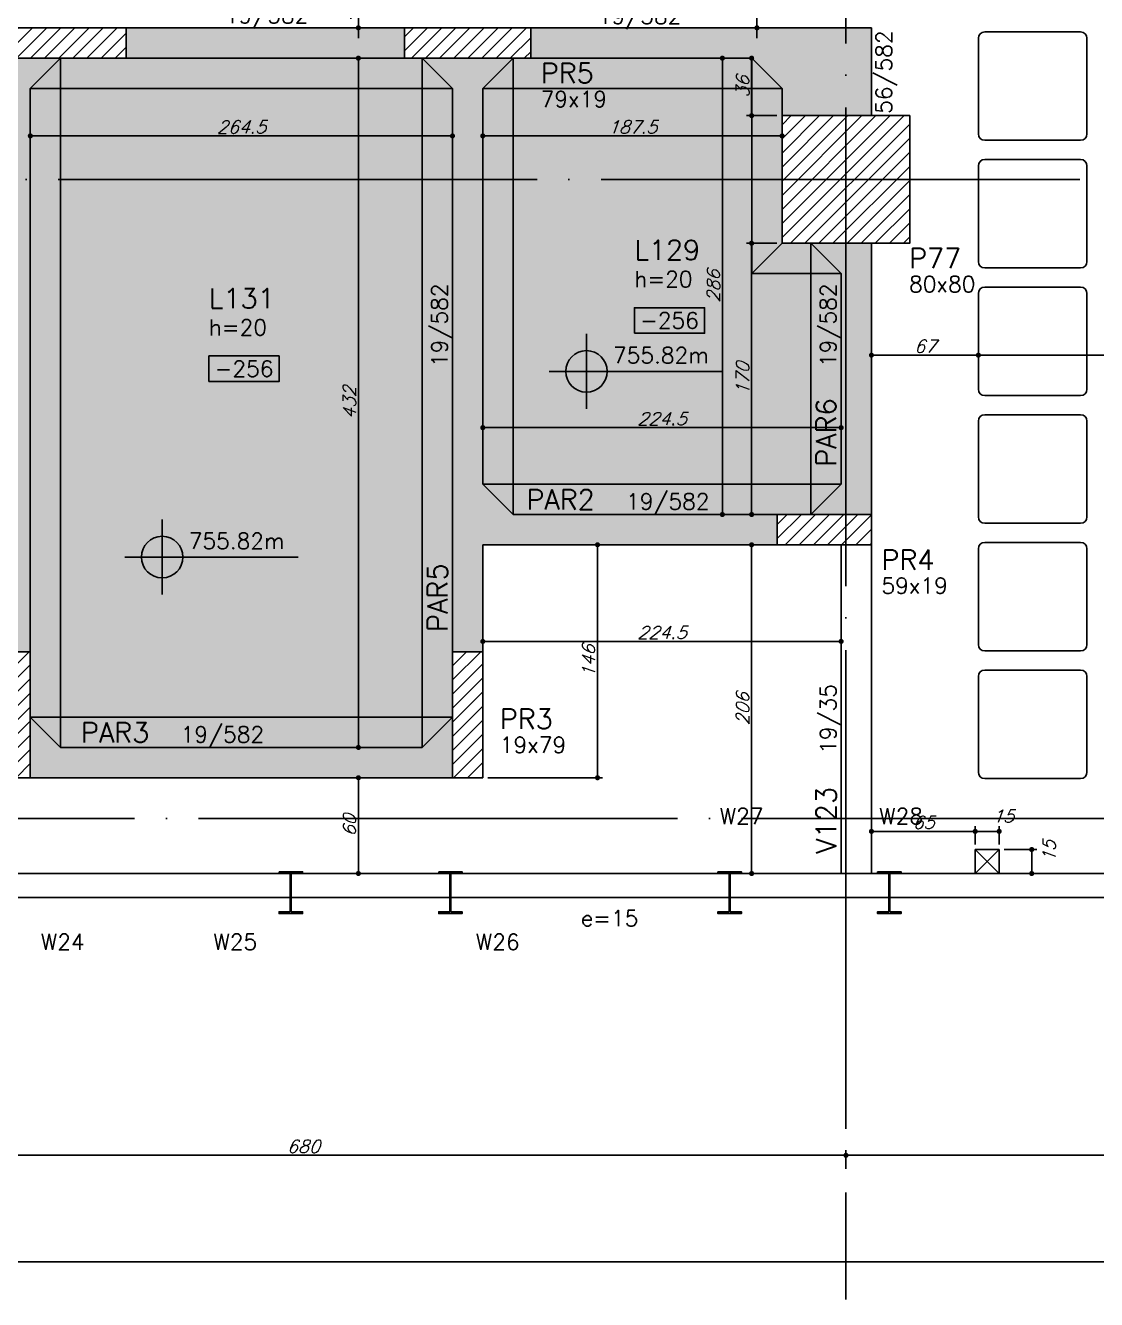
# Model space of a CAD drawing. Extents: x -4172 to 5482, y -2094 to 2406.
# Drawn here: x -3134 to -2463, y -1187 to -388 of the extents above; entities that cross this region are included whole.
import ezdxf
from ezdxf.enums import TextEntityAlignment as Align

# ---------------------------------------------------------------- set-up
doc = ezdxf.new("R2010")
doc.units = 0
doc.header["$LTSCALE"] = 50
doc.header["$MEASUREMENT"] = 0
doc.linetypes.add('EIXO', pattern=[6.8, 6, -0.4, 0, -0.4])
doc.layers.get('0').update_dxf_attribs({"linetype": 'CONTINUOUS'})
doc.layers.get('DEFPOINTS').update_dxf_attribs({"linetype": 'CONTINUOUS'})
for name, color, linetype in [('251', 5, 'CONTINUOUS'), ('F-AUX', 2, 'CONTINUOUS'), ('F-AUX-RED', 1, 'CONTINUOUS'), ('F-COTAS', 106, 'CONTINUOUS'), ('F-COTAS-FUROS', 50, 'CONTINUOUS'), ('F-CUBETA', 1, 'CONTINUOUS'), ('F-EIXO', 12, 'EIXO'), ('F-LAJES-DIM', 2, 'CONTINUOUS'), ('F-LAJES-NOME', 4, 'CONTINUOUS'), ('F-NÍVEL-PLANTA', 2, 'CONTINUOUS'), ('F-PARC-DIM', 2, 'CONTINUOUS'), ('F-PERFIL - W310x52', 4, 'CONTINUOUS'), ('F-PERFIL- W250x38.5', 4, 'CONTINUOUS'), ('F-PILARES-DIM', 172, 'CONTINUOUS'), ('F-PILARES-HACH', 174, 'CONTINUOUS'), ('F-PILARES-NOME', 170, 'CONTINUOUS'), ('F-PILARES-S', 170, 'CONTINUOUS'), ('F-SOLIDO-VIGAS', 252, 'CONTINUOUS'), ('F-TEXTO', 6, 'CONTINUOUS'), ('F-VIGAS', 3, 'CONTINUOUS'), ('F-VIGAS-DIM', 2, 'CONTINUOUS'), ('F-VIGAS-NOME', 4, 'CONTINUOUS'), ('F-VÃO', 1, 'CONTINUOUS')]:
    doc.layers.add(name, color=color, linetype=linetype)
doc.layers.add('F-DESNIVEL-2', color=7, linetype='CONTINUOUS', true_color=0xffd1e8)
doc.styles.add('CP-TEXT-INCL', font='romans.shx', dxfattribs={"oblique": 20})
doc.styles.add('MCP', font='romans.shx')
doc.styles.add('ROMANS', font='romans.shx')
doc.styles.get("Standard").update_dxf_attribs({"font": 'ROMANS.SHX'})
doc.dimstyles.new('CP-COTAS-50', dxfattribs={"dimscale": 0.64, "dimtxt": 12.5, "dimasz": 5, "dimexe": 5, "dimexo": 5, "dimgap": 2.5, "dimtad": 1, "dimdec": 1, "dimdsep": 46, "dimtxsty": 'CP-TEXT-INCL', "dimblk1": 'DOT', "dimblk2": 'DOT', "dimsah": 1, "dimcen": 9, "dimclrd": 256, "dimclre": 256, "dimclrt": 256, "dimadec": 0, "dimazin": 0, "dimtfac": 1, "dimtdec": 1, "dimtmove": 2, "dimatfit": 3, "dimldrblk": 'DOT', "dimfxl": 0, "dimtolj": 1, "dimarcsym": 0})

# ---------------------------------------------------------------- blocks, each defined once
blk = doc.blocks.new('_VAONER063650636500869008690')
at = {"layer": '251', "color": 1}
for p, q in [((30, 34), (-30, 34)), ((-34, 30), (-34, -30)), ((34, -30), (34, 30)), ((-30, -34), (30, -34))]:
    blk.add_line(p, q, dxfattribs=at)
for centre, start, end in [((-30, 30), 90, 180), ((30, 30), 0, 90), ((-30, -30), 180, 270), ((30, -30), 270, 0)]:
    blk.add_arc(centre, 4, start, end, dxfattribs=at)
blk = doc.blocks.new('*U4')
at = {"layer": 'F-EIXO'}
blk.add_line((0, 0), (7197, 0), dxfattribs=at)
at = {"layer": 'F-TEXTO', "style": 'ROMANS'}
blk.add_attdef('EIXO', text='', height=17.5, dxfattribs=at).set_placement((-28.2072, 0), align=Align.MIDDLE_CENTER)
blk = doc.blocks.new('*U5')
at = {"layer": 'F-EIXO'}
blk.add_line((0, 0), (7285, 0), dxfattribs=at)
at = {"layer": 'F-TEXTO', "style": 'ROMANS'}
blk.add_attdef('EIXO', text='', height=17.5, dxfattribs=at).set_placement((-28.2072, 0), align=Align.MIDDLE_CENTER)
blk = doc.blocks.new('*U45')
at = {"layer": 'F-EIXO'}
blk.add_line((0, 0), (0, -3127.88), dxfattribs=at)
at = {"layer": 'F-TEXTO', "style": 'ROMANS'}
blk.add_attdef('EIXO', text='', height=17.5, rotation=360, dxfattribs=at).set_placement((0, 28.21), align=Align.MIDDLE_CENTER)
blk = doc.blocks.new('*U15')
at = {"layer": 'F-LAJES-DIM', "color": 1}
blk.add_lwpolyline([(0, 0), (44, 0), (44, 16), (0, 16)], close=True, dxfattribs=at)
at = {"layer": 'F-LAJES-DIM', "style": 'MCP'}
blk.add_attdef('DIM', text='', height=10, dxfattribs=at).set_placement((22, 8), align=Align.MIDDLE_CENTER)
blk = doc.blocks.new('Nível - Planta')
at = {"layer": 'F-NÍVEL-PLANTA'}
h = blk.add_hatch(color=71, dxfattribs=at)
h.paths.add_polyline_path([(0, 0), (0, 0.26, 0.414214), (-0.26, 0)])
h.paths.add_polyline_path([(0.26, 0), (0, 0), (0, -0.26, 0.414214)])
for p, q in [((0, -0.469), (0, 0.469)), ((-0.469, 0), (1.704, 0))]:
    blk.add_line(p, q, dxfattribs=at)
blk.add_circle((0, 0), 0.26, dxfattribs=at)
at = {"layer": 'F-TEXTO', "color": 3, "style": 'MCP'}
blk.add_attdef('NÍVEL', (0.333, 0.102), '', height=0.2, dxfattribs=at)
blk = doc.blocks.new('A$Cfbc5c840')
at = {"layer": 'F-AUX'}
for p, q in [((-452, -396), (-452, 36)), ((-225.5, 36), (-225.5, -396)), ((-168.5, 36), (-168.5, -250)), ((-19, -99), (-19, 36)), ((-471, 17), (-206.5, 17)), ((0, 17), (-187.5, 17)), ((0, -80), (-19, -99)), ((18, -250), (18, -80)), ((37, -99), (-19, -99)), ((-187.5, -231), (37, -231)), ((-206.5, -377), (-471, -377))]:
    blk.add_line(p, q, dxfattribs=at)
at = {"layer": 'F-VIGAS'}
for p, q in [((0, 17), (-19, 36)), ((0, 0), (0, 17))]:
    blk.add_line(p, q, dxfattribs=at)
blk.add_lwpolyline([(18, -80), (37, -99), (37, -231)], dxfattribs=at)
blk = doc.blocks.new('_DOT')
at = {"color": 0, "linetype": 'ByBlock'}
blk.add_line((-0.5, 0), (-1, 0), dxfattribs=at)
at = {"color": 0, "linetype": 'ByBlock', "const_width": 0.5}
blk.add_lwpolyline([(-0.25, 0, 1), (0.25, 0, 1)], format="xyb", close=True, dxfattribs=at)
blk = doc.blocks.new('*D46')
at = {"layer": 'DEFPOINTS', "color": 0, "linetype": 'Continuous', "transparency": 16777216}
for p in [(-3540, -934.5), (3264.5, -934.5), (3264.5, -1162.87)]:
    blk.add_point(p, dxfattribs=at)
at = {"layer": 'F-COTAS', "linetype": 'Continuous', "lineweight": -2, "transparency": 16777216}
for p, q in [((-3540, -937.7), (-3540, -1166.07)), ((3264.5, -937.7), (3264.5, -1166.07)), ((-3536.8, -1162.87), (3261.3, -1162.87))]:
    blk.add_line(p, q, dxfattribs=at)
at = {"layer": 'F-COTAS', "linetype": 'Continuous', "lineweight": -2, "transparency": 16777216, "xscale": 3.2, "yscale": 3.2, "zscale": 3.2, "rotation": 180}
blk.add_blockref('_DOT', (-3540, -1162.87), dxfattribs=at)
at = {"layer": 'F-COTAS', "linetype": 'Continuous', "lineweight": -2, "transparency": 16777216, "xscale": 3.2, "yscale": 3.2, "zscale": 3.2}
blk.add_blockref('_DOT', (3264.5, -1162.87), dxfattribs=at)
at = {"layer": 'F-COTAS', "linetype": 'Continuous', "transparency": 16777216, "insert": (-137.75, -1157.27), "char_height": 8, "attachment_point": 5, "style": 'CP-TEXT-INCL'}
blk.add_mtext('\\A1;6804.5', dxfattribs=at)
blk = doc.blocks.new('*D66')
at = {"layer": 'DEFPOINTS', "color": 0, "linetype": 'Continuous', "transparency": 16777216}
for p in [(-2620, -1096.15), (-2620, -1107.81), (-1940, -1107.81)]:
    blk.add_point(p, dxfattribs=at)
at = {"layer": 'F-COTAS', "linetype": 'Continuous', "lineweight": -2, "transparency": 16777216}
for p, q in [((-2620, -1104.61), (-2620, -1092.95)), ((-1940, -1104.61), (-1940, -1092.95)), ((-1943.2, -1096.15), (-2616.8, -1096.15))]:
    blk.add_line(p, q, dxfattribs=at)
at = {"layer": 'F-COTAS', "linetype": 'Continuous', "lineweight": -2, "transparency": 16777216, "xscale": 3.2, "yscale": 3.2, "zscale": 3.2, "rotation": 180}
blk.add_blockref('_DOT', (-2620, -1096.15), dxfattribs=at)
at = {"layer": 'F-COTAS', "linetype": 'Continuous', "lineweight": -2, "transparency": 16777216, "xscale": 3.2, "yscale": 3.2, "zscale": 3.2}
blk.add_blockref('_DOT', (-1940, -1096.15), dxfattribs=at)
at = {"layer": 'F-COTAS', "linetype": 'Continuous', "transparency": 16777216, "insert": (-2280, -1090.55), "char_height": 8, "attachment_point": 5, "style": 'CP-TEXT-INCL'}
blk.add_mtext('\\A1;680', dxfattribs=at)
blk = doc.blocks.new('*D67')
at = {"layer": 'DEFPOINTS', "color": 0, "linetype": 'Continuous', "transparency": 16777216}
for p in [(-3300, -1096.15), (-3300, -1107.81), (-2620, -1107.81)]:
    blk.add_point(p, dxfattribs=at)
at = {"layer": 'F-COTAS', "linetype": 'Continuous', "lineweight": -2, "transparency": 16777216}
for p, q in [((-3300, -1104.61), (-3300, -1092.95)), ((-2620, -1104.61), (-2620, -1092.95)), ((-2623.2, -1096.15), (-3296.8, -1096.15))]:
    blk.add_line(p, q, dxfattribs=at)
at = {"layer": 'F-COTAS', "linetype": 'Continuous', "lineweight": -2, "transparency": 16777216, "xscale": 3.2, "yscale": 3.2, "zscale": 3.2, "rotation": 180}
blk.add_blockref('_DOT', (-3300, -1096.15), dxfattribs=at)
at = {"layer": 'F-COTAS', "linetype": 'Continuous', "lineweight": -2, "transparency": 16777216, "xscale": 3.2, "yscale": 3.2, "zscale": 3.2}
blk.add_blockref('_DOT', (-2620, -1096.15), dxfattribs=at)
at = {"layer": 'F-COTAS', "linetype": 'Continuous', "transparency": 16777216, "insert": (-2960, -1090.55), "char_height": 8, "attachment_point": 5, "style": 'CP-TEXT-INCL'}
blk.add_mtext('\\A1;680', dxfattribs=at)
blk = doc.blocks.new('*U124')
at = {"layer": 'F-VÃO'}
for p, q in [((0, 0), (15, 15)), ((0, 15), (15, 0))]:
    blk.add_line(p, q, dxfattribs=at)
at = {"layer": 'F-VÃO', "color": 3}
blk.add_lwpolyline([(0, 0), (15, 0), (15, 15), (0, 15)], close=True, dxfattribs=at)
blk = doc.blocks.new('*D151')
at = {"layer": 'DEFPOINTS', "color": 0, "linetype": 'Continuous', "transparency": 16777216}
for p in [(-2539, -893.12), (-2604, -895.92), (-2539, -904.5)]:
    blk.add_point(p, dxfattribs=at)
at = {"layer": 'F-COTAS-FUROS', "linetype": 'Continuous', "lineweight": -2, "transparency": 16777216}
for p, q in [((-2604, -892.72), (-2604, -889.92)), ((-2600.8, -893.12), (-2542.2, -893.12)), ((-2539, -901.3), (-2539, -889.92))]:
    blk.add_line(p, q, dxfattribs=at)
at = {"layer": 'F-COTAS-FUROS', "linetype": 'Continuous', "lineweight": -2, "transparency": 16777216, "xscale": 3.2, "yscale": 3.2, "zscale": 3.2, "rotation": 180}
blk.add_blockref('_DOT', (-2604, -893.12), dxfattribs=at)
at = {"layer": 'F-COTAS-FUROS', "linetype": 'Continuous', "lineweight": -2, "transparency": 16777216, "xscale": 3.2, "yscale": 3.2, "zscale": 3.2}
blk.add_blockref('_DOT', (-2539, -893.12), dxfattribs=at)
at = {"layer": 'F-COTAS-FUROS', "linetype": 'Continuous', "transparency": 16777216, "insert": (-2571.5, -887.52), "char_height": 8, "attachment_point": 5, "style": 'CP-TEXT-INCL'}
blk.add_mtext('\\A1;65', dxfattribs=at)
blk = doc.blocks.new('*D152')
at = {"layer": 'DEFPOINTS', "color": 0, "linetype": 'Continuous', "transparency": 16777216}
for p in [(-2524, -904.5), (-2523.8, -919.5), (-2503.61, -919.5)]:
    blk.add_point(p, dxfattribs=at)
at = {"layer": 'F-COTAS-FUROS', "linetype": 'Continuous', "lineweight": -2, "transparency": 16777216}
for p, q in [((-2520.8, -904.5), (-2500.41, -904.5)), ((-2503.61, -907.7), (-2503.61, -916.3)), ((-2520.6, -919.5), (-2500.41, -919.5))]:
    blk.add_line(p, q, dxfattribs=at)
at = {"layer": 'F-COTAS-FUROS', "linetype": 'Continuous', "lineweight": -2, "transparency": 16777216, "xscale": 3.2, "yscale": 3.2, "zscale": 3.2}
for p, rotation in [((-2503.61, -904.5), 90), ((-2503.61, -919.5), 270)]:
    blk.add_blockref('_DOT', p, dxfattribs=dict(at, rotation=rotation))
at = {"layer": 'F-COTAS-FUROS', "linetype": 'Continuous', "transparency": 16777216, "insert": (-2492.72, -905.61), "char_height": 8, "attachment_point": 5, "rotation": 90, "style": 'CP-TEXT-INCL'}
blk.add_mtext('\\A1;15', dxfattribs=at)
blk = doc.blocks.new('*D153')
at = {"layer": 'DEFPOINTS', "color": 0, "linetype": 'Continuous', "transparency": 16777216}
for p in [(-2524, -893.12), (-2539, -904.5), (-2524, -904.5)]:
    blk.add_point(p, dxfattribs=at)
at = {"layer": 'F-COTAS-FUROS', "linetype": 'Continuous', "lineweight": -2, "transparency": 16777216}
for p, q in [((-2539, -901.3), (-2539, -889.92)), ((-2535.8, -893.12), (-2527.2, -893.12)), ((-2524, -901.3), (-2524, -889.92))]:
    blk.add_line(p, q, dxfattribs=at)
at = {"layer": 'F-COTAS-FUROS', "linetype": 'Continuous', "lineweight": -2, "transparency": 16777216, "xscale": 3.2, "yscale": 3.2, "zscale": 3.2, "rotation": 180}
blk.add_blockref('_DOT', (-2539, -893.12), dxfattribs=at)
at = {"layer": 'F-COTAS-FUROS', "linetype": 'Continuous', "lineweight": -2, "transparency": 16777216, "xscale": 3.2, "yscale": 3.2, "zscale": 3.2}
blk.add_blockref('_DOT', (-2524, -893.12), dxfattribs=at)
at = {"layer": 'F-COTAS-FUROS', "linetype": 'Continuous', "transparency": 16777216, "insert": (-2521.58, -883.52), "char_height": 8, "attachment_point": 5, "style": 'CP-TEXT-INCL'}
blk.add_mtext('\\A1;15', dxfattribs=at)
blk = doc.blocks.new('*D375')
at = {"layer": 'DEFPOINTS', "color": 0, "linetype": 'Continuous', "transparency": 16777216}
for p in [(-2925.45, -859.5), (-2921.41, -859.5), (-2921.41, -919.5)]:
    blk.add_point(p, dxfattribs=at)
at = {"layer": 'F-COTAS', "linetype": 'Continuous', "lineweight": -2, "transparency": 16777216}
for p, q in [((-2924.61, -859.5), (-2928.65, -859.5)), ((-2925.45, -916.3), (-2925.45, -862.7)), ((-2924.61, -919.5), (-2928.65, -919.5))]:
    blk.add_line(p, q, dxfattribs=at)
at = {"layer": 'F-COTAS', "linetype": 'Continuous', "lineweight": -2, "transparency": 16777216, "xscale": 3.2, "yscale": 3.2, "zscale": 3.2}
for p, rotation in [((-2925.45, -859.5), 90), ((-2925.45, -919.5), 270)]:
    blk.add_blockref('_DOT', p, dxfattribs=dict(at, rotation=rotation))
at = {"layer": 'F-COTAS', "linetype": 'Continuous', "transparency": 16777216, "insert": (-2931.05, -889.5), "char_height": 8, "attachment_point": 5, "rotation": 90, "style": 'CP-TEXT-INCL'}
blk.add_mtext('\\A1;60', dxfattribs=at)
blk = doc.blocks.new('*D376')
at = {"layer": 'DEFPOINTS', "color": 0, "linetype": 'Continuous', "transparency": 16777216}
for p in [(-2925.45, -408.5), (-2922, -408.5), (-2911.15, -840.5)]:
    blk.add_point(p, dxfattribs=at)
at = {"layer": 'F-COTAS', "linetype": 'Continuous', "lineweight": -2, "transparency": 16777216}
for p, q in [((-2925.2, -408.5), (-2928.65, -408.5)), ((-2925.45, -837.3), (-2925.45, -411.7)), ((-2914.35, -840.5), (-2928.65, -840.5))]:
    blk.add_line(p, q, dxfattribs=at)
at = {"layer": 'F-COTAS', "linetype": 'Continuous', "lineweight": -2, "transparency": 16777216, "xscale": 3.2, "yscale": 3.2, "zscale": 3.2}
for p, rotation in [((-2925.45, -408.5), 90), ((-2925.45, -840.5), 270)]:
    blk.add_blockref('_DOT', p, dxfattribs=dict(at, rotation=rotation))
at = {"layer": 'F-COTAS', "linetype": 'Continuous', "transparency": 16777216, "insert": (-2931.05, -624.5), "char_height": 8, "attachment_point": 5, "rotation": 90, "style": 'CP-TEXT-INCL'}
blk.add_mtext('\\A1;432', dxfattribs=at)
blk = doc.blocks.new('*D377')
at = {"layer": 'DEFPOINTS', "color": 0, "linetype": 'Continuous', "transparency": 16777216}
for p in [(-2925.45, -380), (-2914.47, -380), (-2914.47, -389.5)]:
    blk.add_point(p, dxfattribs=at)
at = {"layer": 'F-COTAS', "linetype": 'Continuous', "lineweight": -2, "transparency": 16777216}
for p, q in [((-2925.45, -376.8), (-2925.45, -373.6)), ((-2917.67, -380), (-2928.65, -380)), ((-2925.45, -389.5), (-2925.45, -380)), ((-2917.67, -389.5), (-2928.65, -389.5)), ((-2925.45, -392.7), (-2925.45, -395.9))]:
    blk.add_line(p, q, dxfattribs=at)
at = {"layer": 'F-COTAS', "linetype": 'Continuous', "lineweight": -2, "transparency": 16777216, "xscale": 3.2, "yscale": 3.2, "zscale": 3.2}
for p, rotation in [((-2925.45, -380), 270), ((-2925.45, -389.5), 90)]:
    blk.add_blockref('_DOT', p, dxfattribs=dict(at, rotation=rotation))
at = {"layer": 'F-COTAS', "linetype": 'Continuous', "transparency": 16777216, "insert": (-2933.51, -376.87), "char_height": 8, "attachment_point": 5, "rotation": 90, "style": 'CP-TEXT-INCL'}
blk.add_mtext('\\A1;9.5', dxfattribs=at)
blk = doc.blocks.new('*D382')
at = {"layer": 'DEFPOINTS', "color": 0, "linetype": 'Continuous', "transparency": 16777216}
for p in [(-3131, -457.22), (-2866.5, -457.22), (-2866.5, -457.22)]:
    blk.add_point(p, dxfattribs=at)
at = {"layer": 'F-COTAS', "linetype": 'Continuous', "lineweight": -2, "transparency": 16777216}
blk.add_line((-3127.8, -457.22), (-2869.7, -457.22), dxfattribs=at)
at = {"layer": 'F-COTAS', "linetype": 'Continuous', "lineweight": -2, "transparency": 16777216, "xscale": 3.2, "yscale": 3.2, "zscale": 3.2, "rotation": 180}
blk.add_blockref('_DOT', (-3131, -457.22), dxfattribs=at)
at = {"layer": 'F-COTAS', "linetype": 'Continuous', "lineweight": -2, "transparency": 16777216, "xscale": 3.2, "yscale": 3.2, "zscale": 3.2}
blk.add_blockref('_DOT', (-2866.5, -457.22), dxfattribs=at)
at = {"layer": 'F-COTAS', "linetype": 'Continuous', "transparency": 16777216, "insert": (-2998.75, -451.62), "char_height": 8, "attachment_point": 5, "style": 'CP-TEXT-INCL'}
blk.add_mtext('\\A1;264.5', dxfattribs=at)
blk = doc.blocks.new('*D383')
at = {"layer": 'DEFPOINTS', "color": 0, "linetype": 'Continuous', "transparency": 16777216}
for p in [(-2847.5, -457.22), (-2660, -457.22), (-2660, -457.22)]:
    blk.add_point(p, dxfattribs=at)
at = {"layer": 'F-COTAS', "linetype": 'Continuous', "lineweight": -2, "transparency": 16777216}
blk.add_line((-2844.3, -457.22), (-2663.2, -457.22), dxfattribs=at)
at = {"layer": 'F-COTAS', "linetype": 'Continuous', "lineweight": -2, "transparency": 16777216, "xscale": 3.2, "yscale": 3.2, "zscale": 3.2, "rotation": 180}
blk.add_blockref('_DOT', (-2847.5, -457.22), dxfattribs=at)
at = {"layer": 'F-COTAS', "linetype": 'Continuous', "lineweight": -2, "transparency": 16777216, "xscale": 3.2, "yscale": 3.2, "zscale": 3.2}
blk.add_blockref('_DOT', (-2660, -457.22), dxfattribs=at)
at = {"layer": 'F-COTAS', "linetype": 'Continuous', "transparency": 16777216, "insert": (-2753.75, -451.62), "char_height": 8, "attachment_point": 5, "style": 'CP-TEXT-INCL'}
blk.add_mtext('\\A1;187.5', dxfattribs=at)
blk = doc.blocks.new('*D384')
at = {"layer": 'DEFPOINTS', "color": 0, "linetype": 'Continuous', "transparency": 16777216}
for p in [(-2679.08, -713.5), (-2669.87, -713.5), (-2669.87, -919.5)]:
    blk.add_point(p, dxfattribs=at)
at = {"layer": 'F-COTAS', "linetype": 'Continuous', "lineweight": -2, "transparency": 16777216}
for p, q in [((-2673.07, -713.5), (-2682.28, -713.5)), ((-2679.08, -916.3), (-2679.08, -716.7)), ((-2673.07, -919.5), (-2682.28, -919.5))]:
    blk.add_line(p, q, dxfattribs=at)
at = {"layer": 'F-COTAS', "linetype": 'Continuous', "lineweight": -2, "transparency": 16777216, "xscale": 3.2, "yscale": 3.2, "zscale": 3.2}
for p, rotation in [((-2679.08, -713.5), 90), ((-2679.08, -919.5), 270)]:
    blk.add_blockref('_DOT', p, dxfattribs=dict(at, rotation=rotation))
at = {"layer": 'F-COTAS', "linetype": 'Continuous', "transparency": 16777216, "insert": (-2684.68, -816.5), "char_height": 8, "attachment_point": 5, "rotation": 90, "style": 'CP-TEXT-INCL'}
blk.add_mtext('\\A1;206', dxfattribs=at)
blk = doc.blocks.new('*D385')
at = {"layer": 'DEFPOINTS', "color": 0, "linetype": 'Continuous', "transparency": 16777216}
for p in [(-2679.08, -524.5), (-2660, -524.5), (-2673.28, -694.5)]:
    blk.add_point(p, dxfattribs=at)
at = {"layer": 'F-COTAS', "linetype": 'Continuous', "lineweight": -2, "transparency": 16777216}
for p, q in [((-2663.2, -524.5), (-2682.28, -524.5)), ((-2679.08, -691.3), (-2679.08, -527.7)), ((-2676.48, -694.5), (-2682.28, -694.5))]:
    blk.add_line(p, q, dxfattribs=at)
at = {"layer": 'F-COTAS', "linetype": 'Continuous', "lineweight": -2, "transparency": 16777216, "xscale": 3.2, "yscale": 3.2, "zscale": 3.2}
for p, rotation in [((-2679.08, -524.5), 90), ((-2679.08, -694.5), 270)]:
    blk.add_blockref('_DOT', p, dxfattribs=dict(at, rotation=rotation))
at = {"layer": 'F-COTAS', "linetype": 'Continuous', "transparency": 16777216, "insert": (-2684.68, -609.5), "char_height": 8, "attachment_point": 5, "rotation": 90, "style": 'CP-TEXT-INCL'}
blk.add_mtext('\\A1;170', dxfattribs=at)
blk = doc.blocks.new('*D386')
at = {"layer": 'DEFPOINTS', "color": 0, "linetype": 'Continuous', "transparency": 16777216}
for p in [(-2679.08, -408.5), (-2679, -408.5), (-2660, -444.5)]:
    blk.add_point(p, dxfattribs=at)
at = {"layer": 'F-COTAS', "linetype": 'Continuous', "lineweight": -2, "transparency": 16777216}
for p, q in [((-2682.2, -408.5), (-2682.28, -408.5)), ((-2679.08, -441.3), (-2679.08, -411.7)), ((-2663.2, -444.5), (-2682.28, -444.5))]:
    blk.add_line(p, q, dxfattribs=at)
at = {"layer": 'F-COTAS', "linetype": 'Continuous', "lineweight": -2, "transparency": 16777216, "xscale": 3.2, "yscale": 3.2, "zscale": 3.2}
for p, rotation in [((-2679.08, -408.5), 90), ((-2679.08, -444.5), 270)]:
    blk.add_blockref('_DOT', p, dxfattribs=dict(at, rotation=rotation))
at = {"layer": 'F-COTAS', "linetype": 'Continuous', "transparency": 16777216, "insert": (-2684.68, -426.5), "char_height": 8, "attachment_point": 5, "rotation": 90, "style": 'CP-TEXT-INCL'}
blk.add_mtext('\\A1;36', dxfattribs=at)
blk = doc.blocks.new('*D387')
at = {"layer": 'DEFPOINTS', "color": 0, "linetype": 'Continuous', "transparency": 16777216}
for p in [(-2847.5, -639.67), (-2623, -639.67), (-2623, -640.08)]:
    blk.add_point(p, dxfattribs=at)
at = {"layer": 'F-COTAS', "linetype": 'Continuous', "lineweight": -2, "transparency": 16777216}
for p, q in [((-2847.5, -642.87), (-2847.5, -643.28)), ((-2844.3, -640.08), (-2626.2, -640.08)), ((-2623, -642.87), (-2623, -643.28))]:
    blk.add_line(p, q, dxfattribs=at)
at = {"layer": 'F-COTAS', "linetype": 'Continuous', "lineweight": -2, "transparency": 16777216, "xscale": 3.2, "yscale": 3.2, "zscale": 3.2, "rotation": 180}
blk.add_blockref('_DOT', (-2847.5, -640.08), dxfattribs=at)
at = {"layer": 'F-COTAS', "linetype": 'Continuous', "lineweight": -2, "transparency": 16777216, "xscale": 3.2, "yscale": 3.2, "zscale": 3.2}
blk.add_blockref('_DOT', (-2623, -640.08), dxfattribs=at)
at = {"layer": 'F-COTAS', "linetype": 'Continuous', "transparency": 16777216, "insert": (-2735.25, -634.48), "char_height": 8, "attachment_point": 5, "style": 'CP-TEXT-INCL'}
blk.add_mtext('\\A1;224.5', dxfattribs=at)
blk = doc.blocks.new('*D388')
at = {"layer": 'DEFPOINTS', "color": 0, "linetype": 'Continuous', "transparency": 16777216}
for p in [(-2537, -594.65), (-2604, -607.93), (-2537, -607.93)]:
    blk.add_point(p, dxfattribs=at)
at = {"layer": 'F-COTAS', "linetype": 'Continuous', "lineweight": -2, "transparency": 16777216}
for p, q in [((-2604, -604.73), (-2604, -591.45)), ((-2600.8, -594.65), (-2540.2, -594.65)), ((-2537, -604.73), (-2537, -591.45))]:
    blk.add_line(p, q, dxfattribs=at)
at = {"layer": 'F-COTAS', "linetype": 'Continuous', "lineweight": -2, "transparency": 16777216, "xscale": 3.2, "yscale": 3.2, "zscale": 3.2, "rotation": 180}
blk.add_blockref('_DOT', (-2604, -594.65), dxfattribs=at)
at = {"layer": 'F-COTAS', "linetype": 'Continuous', "lineweight": -2, "transparency": 16777216, "xscale": 3.2, "yscale": 3.2, "zscale": 3.2}
blk.add_blockref('_DOT', (-2537, -594.65), dxfattribs=at)
at = {"layer": 'F-COTAS', "linetype": 'Continuous', "transparency": 16777216, "insert": (-2570.5, -589.05), "char_height": 8, "attachment_point": 5, "style": 'CP-TEXT-INCL'}
blk.add_mtext('\\A1;67', dxfattribs=at)
blk = doc.blocks.new('*D394')
at = {"layer": 'DEFPOINTS', "color": 0, "linetype": 'Continuous', "transparency": 16777216}
for p in [(-2847.5, -763.9), (-2623, -763.9), (-2623, -774.08)]:
    blk.add_point(p, dxfattribs=at)
at = {"layer": 'F-COTAS', "linetype": 'Continuous', "lineweight": -2, "transparency": 16777216}
for p, q in [((-2847.5, -767.1), (-2847.5, -777.28)), ((-2844.3, -774.08), (-2626.2, -774.08)), ((-2623, -767.1), (-2623, -777.28))]:
    blk.add_line(p, q, dxfattribs=at)
at = {"layer": 'F-COTAS', "linetype": 'Continuous', "lineweight": -2, "transparency": 16777216, "xscale": 3.2, "yscale": 3.2, "zscale": 3.2, "rotation": 180}
blk.add_blockref('_DOT', (-2847.5, -774.08), dxfattribs=at)
at = {"layer": 'F-COTAS', "linetype": 'Continuous', "lineweight": -2, "transparency": 16777216, "xscale": 3.2, "yscale": 3.2, "zscale": 3.2}
blk.add_blockref('_DOT', (-2623, -774.08), dxfattribs=at)
at = {"layer": 'F-COTAS', "linetype": 'Continuous', "transparency": 16777216, "insert": (-2735.25, -768.48), "char_height": 8, "attachment_point": 5, "style": 'CP-TEXT-INCL'}
blk.add_mtext('\\A1;224.5', dxfattribs=at)
blk = doc.blocks.new('*D407')
at = {"layer": 'DEFPOINTS', "color": 0, "linetype": 'Continuous', "transparency": 16777216}
for p in [(-2675.72, -380), (-2653.38, -380), (-2653.38, -389.5)]:
    blk.add_point(p, dxfattribs=at)
at = {"layer": 'F-COTAS', "linetype": 'Continuous', "lineweight": -2, "transparency": 16777216}
for p, q in [((-2675.72, -376.8), (-2675.72, -373.6)), ((-2656.58, -380), (-2678.92, -380)), ((-2675.72, -389.5), (-2675.72, -380)), ((-2656.58, -389.5), (-2678.92, -389.5)), ((-2675.72, -392.7), (-2675.72, -395.9))]:
    blk.add_line(p, q, dxfattribs=at)
at = {"layer": 'F-COTAS', "linetype": 'Continuous', "lineweight": -2, "transparency": 16777216, "xscale": 3.2, "yscale": 3.2, "zscale": 3.2}
for p, rotation in [((-2675.72, -380), 270), ((-2675.72, -389.5), 90)]:
    blk.add_blockref('_DOT', p, dxfattribs=dict(at, rotation=rotation))
at = {"layer": 'F-COTAS', "linetype": 'Continuous', "transparency": 16777216, "insert": (-2683.66, -369.71), "char_height": 8, "attachment_point": 5, "rotation": 90, "style": 'CP-TEXT-INCL'}
blk.add_mtext('\\A1;9.5', dxfattribs=at)
blk = doc.blocks.new('*D411')
at = {"layer": 'DEFPOINTS', "color": 0, "linetype": 'Continuous', "transparency": 16777216}
for p in [(-2537, -575.4), (-2069, -575.4), (-2537, -594.65)]:
    blk.add_point(p, dxfattribs=at)
at = {"layer": 'F-COTAS', "linetype": 'Continuous', "lineweight": -2, "transparency": 16777216}
for p, q in [((-2537, -578.6), (-2537, -597.85)), ((-2069, -578.6), (-2069, -597.85)), ((-2072.2, -594.65), (-2533.8, -594.65))]:
    blk.add_line(p, q, dxfattribs=at)
at = {"layer": 'F-COTAS', "linetype": 'Continuous', "lineweight": -2, "transparency": 16777216, "xscale": 3.2, "yscale": 3.2, "zscale": 3.2, "rotation": 180}
blk.add_blockref('_DOT', (-2537, -594.65), dxfattribs=at)
at = {"layer": 'F-COTAS', "linetype": 'Continuous', "lineweight": -2, "transparency": 16777216, "xscale": 3.2, "yscale": 3.2, "zscale": 3.2}
blk.add_blockref('_DOT', (-2069, -594.65), dxfattribs=at)
at = {"layer": 'F-COTAS', "linetype": 'Continuous', "transparency": 16777216, "insert": (-2303, -589.05), "char_height": 8, "attachment_point": 5, "style": 'CP-TEXT-INCL'}
blk.add_mtext('\\A1;468', dxfattribs=at)
blk = doc.blocks.new('*D475')
at = {"layer": 'DEFPOINTS', "color": 0, "linetype": 'Continuous', "transparency": 16777216}
for p in [(-2847.5, -713.5), (-2775.64, -713.5), (-2847.5, -859.5)]:
    blk.add_point(p, dxfattribs=at)
at = {"layer": 'F-COTAS', "linetype": 'Continuous', "lineweight": -2, "transparency": 16777216}
for p, q in [((-2844.3, -713.5), (-2772.44, -713.5)), ((-2775.64, -856.3), (-2775.64, -716.7)), ((-2844.3, -859.5), (-2772.44, -859.5))]:
    blk.add_line(p, q, dxfattribs=at)
at = {"layer": 'F-COTAS', "linetype": 'Continuous', "lineweight": -2, "transparency": 16777216, "xscale": 3.2, "yscale": 3.2, "zscale": 3.2}
for p, rotation in [((-2775.64, -713.5), 90), ((-2775.64, -859.5), 270)]:
    blk.add_blockref('_DOT', p, dxfattribs=dict(at, rotation=rotation))
at = {"layer": 'F-COTAS', "linetype": 'Continuous', "transparency": 16777216, "insert": (-2781.24, -786.5), "char_height": 8, "attachment_point": 5, "rotation": 90, "style": 'CP-TEXT-INCL'}
blk.add_mtext('\\A1;146', dxfattribs=at)
blk = doc.blocks.new('*D476')
at = {"layer": 'DEFPOINTS', "color": 0, "linetype": 'Continuous', "transparency": 16777216}
for p in [(-2745.75, -408.5), (-2697.42, -408.5), (-2745.75, -694.5)]:
    blk.add_point(p, dxfattribs=at)
at = {"layer": 'F-COTAS', "linetype": 'Continuous', "lineweight": -2, "transparency": 16777216}
for p, q in [((-2742.55, -408.5), (-2694.22, -408.5)), ((-2697.42, -691.3), (-2697.42, -411.7)), ((-2742.55, -694.5), (-2694.22, -694.5))]:
    blk.add_line(p, q, dxfattribs=at)
at = {"layer": 'F-COTAS', "linetype": 'Continuous', "lineweight": -2, "transparency": 16777216, "xscale": 3.2, "yscale": 3.2, "zscale": 3.2}
for p, rotation in [((-2697.42, -408.5), 90), ((-2697.42, -694.5), 270)]:
    blk.add_blockref('_DOT', p, dxfattribs=dict(at, rotation=rotation))
at = {"layer": 'F-COTAS', "linetype": 'Continuous', "transparency": 16777216, "insert": (-2703.02, -551.5), "char_height": 8, "attachment_point": 5, "rotation": 90, "style": 'CP-TEXT-INCL'}
blk.add_mtext('\\A1;286', dxfattribs=at)
blk = doc.blocks.new('A$C44D756D9')
at = {"layer": 'F-PERFIL- W250x38.5', "linetype": 'Continuous'}
for p, q in [((349.85, -2407.95), (364.55, -2407.95)), ((349.85, -2409.07), (349.85, -2407.95)), ((356.87, -2409.07), (349.85, -2409.07)), ((356.87, -2433.03), (356.87, -2409.07)), ((364.55, -2409.07), (357.53, -2409.07)), ((357.53, -2409.07), (357.53, -2433.03)), ((364.55, -2407.95), (364.55, -2409.07)), ((449.85, -2407.95), (464.55, -2407.95)), ((449.85, -2409.07), (449.85, -2407.95)), ((456.87, -2409.07), (449.85, -2409.07)), ((456.87, -2433.03), (456.87, -2409.07)), ((464.55, -2409.07), (457.53, -2409.07)), ((457.53, -2409.07), (457.53, -2433.03)), ((464.55, -2407.95), (464.55, -2409.07)), ((624.85, -2407.95), (639.55, -2407.95)), ((624.85, -2409.07), (624.85, -2407.95)), ((631.87, -2409.07), (624.85, -2409.07)), ((631.87, -2433.03), (631.87, -2409.07)), ((639.55, -2409.07), (632.53, -2409.07)), ((632.53, -2409.07), (632.53, -2433.03)), ((639.55, -2407.95), (639.55, -2409.07)), ((724.85, -2407.95), (739.55, -2407.95)), ((724.85, -2409.07), (724.85, -2407.95)), ((731.87, -2409.07), (724.85, -2409.07)), ((731.87, -2433.03), (731.87, -2409.07)), ((739.55, -2409.07), (732.53, -2409.07)), ((732.53, -2409.07), (732.53, -2433.03)), ((739.55, -2407.95), (739.55, -2409.07)), ((349.85, -2434.15), (349.85, -2433.03)), ((349.85, -2433.03), (356.87, -2433.03)), ((364.55, -2434.15), (349.85, -2434.15)), ((357.53, -2433.03), (364.55, -2433.03)), ((364.55, -2433.03), (364.55, -2434.15)), ((449.85, -2434.15), (449.85, -2433.03)), ((449.85, -2433.03), (456.87, -2433.03)), ((464.55, -2434.15), (449.85, -2434.15)), ((457.53, -2433.03), (464.55, -2433.03)), ((464.55, -2433.03), (464.55, -2434.15)), ((624.85, -2434.15), (624.85, -2433.03)), ((624.85, -2433.03), (631.87, -2433.03)), ((639.55, -2434.15), (624.85, -2434.15)), ((632.53, -2433.03), (639.55, -2433.03)), ((639.55, -2433.03), (639.55, -2434.15)), ((724.85, -2434.15), (724.85, -2433.03)), ((724.85, -2433.03), (731.87, -2433.03)), ((739.55, -2434.15), (724.85, -2434.15)), ((732.53, -2433.03), (739.55, -2433.03)), ((739.55, -2433.03), (739.55, -2434.15))]:
    blk.add_line(p, q, dxfattribs=at)
for points in [[(349.85, -2407.95), (364.55, -2407.95), (364.55, -2409.07), (357.53, -2409.07), (357.53, -2433.03), (364.55, -2433.03), (364.55, -2434.15), (349.85, -2434.15), (349.85, -2433.03), (356.87, -2433.03), (356.87, -2409.07), (349.85, -2409.07)], [(449.85, -2407.95), (464.55, -2407.95), (464.55, -2409.07), (457.53, -2409.07), (457.53, -2433.03), (464.55, -2433.03), (464.55, -2434.15), (449.85, -2434.15), (449.85, -2433.03), (456.87, -2433.03), (456.87, -2409.07), (449.85, -2409.07)], [(624.85, -2407.95), (639.55, -2407.95), (639.55, -2409.07), (632.53, -2409.07), (632.53, -2433.03), (639.55, -2433.03), (639.55, -2434.15), (624.85, -2434.15), (624.85, -2433.03), (631.87, -2433.03), (631.87, -2409.07), (624.85, -2409.07)], [(724.85, -2407.95), (739.55, -2407.95), (739.55, -2409.07), (732.53, -2409.07), (732.53, -2433.03), (739.55, -2433.03), (739.55, -2434.15), (724.85, -2434.15), (724.85, -2433.03), (731.87, -2433.03), (731.87, -2409.07), (724.85, -2409.07)]]:
    blk.add_lwpolyline(points, close=True, dxfattribs=at)
at = {"layer": 'F-PILARES-NOME'}
for s, p in [('W27', (625.9, -2378.01)), ('W28', (725.9, -2378.01)), ('W24', (200.62, -2456.91)), ('W25', (308.72, -2456.91)), ('W26', (473.17, -2456.91))]:
    blk.add_text(s, height=10, dxfattribs=at).set_placement(p)

msp = doc.modelspace()

# ---------------------------------------------------------------- hatches: boundary and pattern name
at = {"layer": 'F-DESNIVEL-2', "linetype": 'Continuous'}
h = msp.add_hatch(color=256, dxfattribs=at)
h.dxf.hatch_style = 1
h.paths.add_polyline_path([(-2866.5, -427.5), (-2885.5, -408.5), (-2896.5, -408.5), (-3071, -408.5), (-3112, -408.5), (-3131, -427.5), (-3131, -698), (-3131, -780.5), (-3131, -821.5), (-3112, -840.5), (-2885.5, -840.5), (-2866.5, -821.5), (-2866.5, -780.5), (-2866.5, -704)])
h = msp.add_hatch(color=256, dxfattribs=at)
h.dxf.hatch_style = 1
h.paths.add_polyline_path([(-2623, -543.5), (-2642, -524.5), (-2660, -524.5), (-2660, -444.5), (-2660, -427.5), (-2679, -408.5), (-2828.5, -408.5), (-2847.5, -427.5), (-2847.5, -675.5), (-2828.5, -694.5), (-2663, -694.5), (-2642, -694.5), (-2623, -675.5)])
at = {"layer": 'F-PILARES-HACH', "linetype": 'Continuous'}
h = msp.add_hatch(dxfattribs=at)
h.set_pattern_fill('ANSI31', color=256, scale=50, style=0)
h.paths.add_polyline_path([(-3150, -408.5), (-3071, -408.5), (-3071, -389.5), (-3150, -389.5)], flags=16)
h = msp.add_hatch(dxfattribs=at)
h.set_pattern_fill('ANSI31', color=256, scale=50, style=0)
h.paths.add_polyline_path([(-2896.5, -408.5), (-2817.5, -408.5), (-2817.5, -389.5), (-2896.5, -389.5)], flags=16)
h = msp.add_hatch(dxfattribs=at)
h.set_pattern_fill('ANSI31', color=256, scale=50, style=0)
h.paths.add_polyline_path([(-2660, -524.5), (-2580, -524.5), (-2580, -444.5), (-2660, -444.5)], flags=16)
h = msp.add_hatch(dxfattribs=at)
h.set_pattern_fill('ANSI31', color=256, scale=50, style=0)
h.paths.add_polyline_path([(-2663, -713.5), (-2604, -713.5), (-2604, -694.5), (-2663, -694.5)], flags=16)
h = msp.add_hatch(dxfattribs=at)
h.set_pattern_fill('ANSI31', color=256, scale=50, style=0)
h.paths.add_polyline_path([(-3150, -859.5), (-3131, -859.5), (-3131, -780.5), (-3150, -780.5)], flags=16)
h = msp.add_hatch(dxfattribs=at)
h.set_pattern_fill('ANSI31', color=256, scale=50, style=0)
h.paths.add_polyline_path([(-2866.5, -859.5), (-2847.5, -859.5), (-2847.5, -780.5), (-2866.5, -780.5)], flags=16)
at = {"layer": 'F-SOLIDO-VIGAS', "linetype": 'Continuous'}
h = msp.add_hatch(color=256, dxfattribs=at)
h.dxf.hatch_style = 1
h.paths.add_polyline_path([(-3131, -427.5), (-3112, -408.5), (-3150, -408.5), (-3150, -780.5), (-3131, -780.5)])
h.paths.add_polyline_path([(-2896.5, -389.5), (-3071, -389.5), (-3071, -408.5), (-2896.5, -408.5)])
h.paths.add_polyline_path([(-2604, -389.5), (-2817.5, -389.5), (-2817.5, -408.5), (-2623, -408.5), (-2623, -444.5), (-2620, -444.5), (-2604, -444.5)])
h.paths.add_polyline_path([(-2847.5, -427.5), (-2828.5, -408.5), (-2885.5, -408.5), (-2866.5, -427.5), (-2866.5, -704), (-2866.5, -780.5), (-2847.5, -780.5), (-2847.5, -713.5), (-2663, -713.5), (-2663, -694.5), (-2828.5, -694.5), (-2847.5, -675.5)])
h.paths.add_polyline_path([(-2866.5, -821.5), (-2885.5, -840.5), (-3112, -840.5), (-3131, -821.5), (-3131, -859.5), (-2866.5, -859.5)])
h.paths.add_polyline_path([(-2604, -524.5), (-2620, -524.5), (-2642, -524.5), (-2623, -543.5), (-2623, -675.5), (-2642, -694.5), (-2604, -694.5)])
h.paths.add_polyline_path([(-2623, -408.5), (-2679, -408.5), (-2660, -427.5), (-2660, -444.5), (-2623, -444.5)], flags=17)

# ---------------------------------------------------------------- linework, layer by layer
at = {"layer": 'F-PILARES-S', "linetype": 'Continuous'}
for points in [[(-3150, -408.5), (-3071, -408.5), (-3071, -389.5), (-3150, -389.5), (-3150, -408.5)], [(-2896.5, -408.5), (-2817.5, -408.5), (-2817.5, -389.5), (-2896.5, -389.5), (-2896.5, -408.5)], [(-2660, -524.5), (-2580, -524.5), (-2580, -444.5), (-2660, -444.5), (-2660, -524.5)], [(-2663, -713.5), (-2604, -713.5), (-2604, -694.5), (-2663, -694.5), (-2663, -713.5)], [(-3150, -859.5), (-3131, -859.5), (-3131, -780.5), (-3150, -780.5), (-3150, -859.5)], [(-2866.5, -859.5), (-2847.5, -859.5), (-2847.5, -780.5), (-2866.5, -780.5), (-2866.5, -859.5)]]:
    msp.add_lwpolyline(points, dxfattribs=at)
at = {"layer": 'F-VIGAS'}
for p, q in [((-2847.5, -427.5), (-2828.5, -408.5)), ((-2828.5, -408.5), (-2679, -408.5)), ((-2847.5, -675.5), (-2847.5, -427.5)), ((-2828.5, -694.5), (-2847.5, -675.5)), ((-2663, -694.5), (-2828.5, -694.5))]:
    msp.add_line(p, q, dxfattribs=at)
for points in [[(-3290, 1664.5), (-3305.701, 1664.5), (-3540, 1430.201), (-3540, -934.5), (-1249.5, -934.5), (-1249.5, -524.5)], [(-1264.5, -524.5), (-1264.5, -919.5), (-3525, -919.5), (-3525, 1423.988), (-3299.488, 1649.5), (-3290, 1649.5)], [(-2896.5, -389.5), (-3071, -389.5)], [(-2604, -389.5), (-2817.5, -389.5)], [(-2604, -444.5), (-2604, -389.5)], [(-3131, -698), (-3131, -427.5), (-3112, -408.5)], [(-3071, -408.5), (-2896.5, -408.5)], [(-2885.5, -408.5), (-2866.5, -427.5), (-2866.5, -704)], [(-2604, -694.5), (-2604, -524.5)], [(-2623, -543.5), (-2623, -675.5), (-2642, -694.5)], [(-3131, -780.5), (-3131, -698)], [(-2866.5, -704), (-2866.5, -780.5)], [(-2847.5, -780.5), (-2847.5, -713.5)], [(-2847.5, -713.5), (-2663, -713.5)], [(-2623, -713.5), (-2623, -919.5)], [(-2604, -919.5), (-2604, -713.5)], [(-2866.5, -821.5), (-2885.5, -840.5), (-3112, -840.5), (-3131, -821.5)], [(-3131, -859.5), (-2866.5, -859.5)]]:
    msp.add_lwpolyline(points, dxfattribs=at)

# ---------------------------------------------------------------- block references
at = {"layer": 'F-AUX-RED', "linetype": 'Continuous'}
msp.add_blockref('A$Cfbc5c840', (-2660, -444.5), dxfattribs=at)
at = {"layer": 'F-CUBETA'}
for p in [(-2503, -426), (-2503, -506), (-2503, -586), (-2503, -666), (-2503, -746), (-2503, -826)]:
    msp.add_blockref('_VAONER063650636500869008690', p, dxfattribs=at)
at = {"layer": 'F-EIXO', "linetype": 'Continuous'}
for name, p in [('*U45', (-2620, 1941.357)), ('*U5', (-3793.715, -484.5)), ('*U4', (-3705.761, -885))]:
    msp.add_blockref(name, p, dxfattribs=at)
at = {"layer": 'F-LAJES-DIM', "linetype": 'Continuous'}
for p in [(-2752.561, -580.894), (-3019.108, -611.164)]:
    msp.add_blockref('*U15', p, dxfattribs=at).add_auto_attribs({'DIM': '-256'})
at = {"layer": 'F-NÍVEL-PLANTA', "linetype": 'Continuous', "xscale": 50, "yscale": 50, "zscale": 50}
for p in [(-2782.565, -604.801), (-3048.387, -721.193)]:
    msp.add_blockref('Nível - Planta', p, dxfattribs=at).add_auto_attribs({'NÍVEL': '755.82m'})
at = {"layer": 'F-PERFIL - W310x52'}
msp.add_blockref('A$C44D756D9', (-3325, 1489.5), dxfattribs=at)
at = {"layer": 'F-VÃO', "linetype": 'Continuous'}
msp.add_blockref('*U124', (-2538.995, -919.5), dxfattribs=at)

# ---------------------------------------------------------------- texts
at = {"layer": 'F-LAJES-DIM', "linetype": 'Continuous', "style": 'MCP'}
for p in [(-2752.561, -551.994), (-3019.108, -582.264)]:
    msp.add_text('h=20', height=10, dxfattribs=at).set_placement(p)
at = {"layer": 'F-LAJES-NOME', "linetype": 'Continuous', "style": 'MCP'}
for s, p in [('L129', (-2752.561, -534.994)), ('L131', (-3019.108, -565.264))]:
    msp.add_text(s, height=12.5, dxfattribs=at).set_placement(p)
at = {"layer": 'F-PARC-DIM', "style": 'MCP'}
msp.add_text('e=15', height=10, dxfattribs=at).set_placement((-2786.028, -952.576))
at = {"layer": 'F-PILARES-DIM', "linetype": 'Continuous', "style": 'MCP'}
for s, p in [('79x19', (-2811.25, -439.125)), ('80x80', (-2580.45, -555.125)), ('59x19', (-2597.75, -744.125)), ('19x79', (-2836.86, -843.912))]:
    msp.add_text(s, height=10, dxfattribs=at).set_placement(p)
at = {"layer": 'F-PILARES-NOME', "linetype": 'Continuous', "style": 'MCP'}
for s, p in [('PR5', (-2811.25, -424.125)), ('P77', (-2580.45, -540.125)), ('PR4', (-2597.75, -729.125)), ('PR3', (-2836.86, -828.912))]:
    msp.add_text(s, height=12.5, dxfattribs=at).set_placement(p)
at = {"layer": 'F-VIGAS-DIM', "linetype": 'Continuous', "style": 'MCP'}
for p in [(-3009.107, -386.534), (-2775.418, -387.006), (-2757.75, -691.375), (-3036.818, -837.375)]:
    msp.add_text('19/582', height=10, dxfattribs=at).set_placement(p)
for s, p in [('56/582', (-2591.196, -443.38)), ('19/582', (-2869.625, -602.06)), ('19/582', (-2626.125, -602.06)), ('19/35', (-2626.125, -844.5))]:
    msp.add_text(s, height=10, rotation=90, dxfattribs=at).set_placement(p)
at = {"layer": 'F-VIGAS-NOME', "linetype": 'Continuous', "style": 'MCP'}
for s, p in [('PAR6', (-2626.125, -664.56)), ('PAR5', (-2869.625, -768)), ('V123', (-2626.125, -907))]:
    msp.add_text(s, height=12.5, rotation=90, dxfattribs=at).set_placement(p)
for s, p in [('PAR2', (-2820.25, -691.375)), ('PAR3', (-3099.318, -837.375))]:
    msp.add_text(s, height=12.5, dxfattribs=at).set_placement(p)

# ---------------------------------------------------------------- dimensions: what is measured, and where the dimension line sits
at = {"layer": 'F-COTAS', "linetype": 'Continuous'}
for base, p1, p2, picture, middle in [((-2925.453, -380), (-2914.469, -389.5), (-2914.469, -380), '*D377', (-2933.509, -376.874)), ((-2675.72, -380), (-2653.375, -389.5), (-2653.375, -380), '*D407', (-2683.66, -369.714))]:
    dim = msp.add_linear_dim(base=base, p1=p1, p2=p2, angle=90, dimstyle='CP-COTAS-50', override={"dimfxl": 7.5}, dxfattribs=at)
    dim.commit()
    dim.dimension.update_dxf_attribs({"geometry": picture, "text_midpoint": middle, "dimtype": 160})
for base, p1, p2, picture, middle in [((-2925.453, -408.5), (-2911.15, -840.5), (-2921.999, -408.5), '*D376', (-2931.053, -624.5)), ((-2697.42, -408.5), (-2745.75, -694.5), (-2745.75, -408.5), '*D476', (-2703.02, -551.5)), ((-2679.081, -408.5), (-2660, -444.5), (-2679, -408.5), '*D386', (-2684.681, -426.5)), ((-2679.081, -524.5), (-2673.276, -694.5), (-2660, -524.5), '*D385', (-2684.681, -609.5)), ((-2775.642, -713.5), (-2847.5, -859.5), (-2847.5, -713.5), '*D475', (-2781.242, -786.5)), ((-2679.081, -713.5), (-2669.871, -919.5), (-2669.871, -713.5), '*D384', (-2684.681, -816.5)), ((-2925.453, -859.5), (-2921.407, -919.5), (-2921.407, -859.5), '*D375', (-2931.053, -889.5))]:
    dim = msp.add_linear_dim(base=base, p1=p1, p2=p2, angle=90, dimstyle='CP-COTAS-50', override={"dimfxl": 7.5}, dxfattribs=at)
    dim.commit()
    dim.dimension.update_dxf_attribs({"geometry": picture, "text_midpoint": middle})
for base, p1, p2, picture, middle in [((-2866.5, -457.218), (-3131, -457.218), (-2866.5, -457.218), '*D382', (-2998.75, -451.618)), ((-2660, -457.218), (-2847.5, -457.218), (-2660, -457.218), '*D383', (-2753.75, -451.618)), ((-2537, -594.653), (-2069, -575.4), (-2537, -575.4), '*D411', (-2303, -589.053)), ((-2537, -594.653), (-2604, -607.926), (-2537, -607.926), '*D388', (-2570.5, -589.053)), ((-2623, -640.078), (-2847.5, -639.674), (-2623, -639.674), '*D387', (-2735.25, -634.478)), ((-2623, -774.078), (-2847.5, -763.896), (-2623, -763.896), '*D394', (-2735.25, -768.478))]:
    dim = msp.add_linear_dim(base=base, p1=p1, p2=p2, dimstyle='CP-COTAS-50', override={"dimfxl": 7.5}, dxfattribs=at)
    dim.commit()
    dim.dimension.update_dxf_attribs({"geometry": picture, "text_midpoint": middle})
for base, p1, p2, picture, middle in [((3264.5, -1162.867), (-3540, -934.5), (3264.5, -934.5), '*D46', (-137.75, -1157.267)), ((-3300, -1096.152), (-2620, -1107.806), (-3300, -1107.806), '*D67', (-2960, -1090.552)), ((-2620, -1096.152), (-1940, -1107.806), (-2620, -1107.806), '*D66', (-2280, -1090.552))]:
    dim = msp.add_linear_dim(base=base, p1=p1, p2=p2, dimstyle='CP-COTAS-50', dxfattribs=at)
    dim.commit()
    dim.dimension.update_dxf_attribs({"geometry": picture, "text_midpoint": middle})
at = {"layer": 'F-COTAS-FUROS', "linetype": 'Continuous'}
dim = msp.add_linear_dim(base=(-2523.995, -893.122), p1=(-2538.995, -904.5), p2=(-2523.995, -904.5), dimstyle='CP-COTAS-50', override={"dimfxl": 7.5}, dxfattribs=at)
dim.commit()
dim.dimension.update_dxf_attribs({"geometry": '*D153', "text_midpoint": (-2521.58, -883.522), "dimtype": 160})
dim = msp.add_linear_dim(base=(-2538.995, -893.122), p1=(-2604, -895.919), p2=(-2538.995, -904.5), dimstyle='CP-COTAS-50', override={"dimfxl": 7.5}, dxfattribs=at)
dim.commit()
dim.dimension.update_dxf_attribs({"geometry": '*D151', "text_midpoint": (-2571.498, -887.522)})
dim = msp.add_linear_dim(base=(-2503.612, -919.5), p1=(-2523.995, -904.5), p2=(-2523.796, -919.5), angle=90, dimstyle='CP-COTAS-50', override={"dimfxl": 7.5}, dxfattribs=at)
dim.commit()
dim.dimension.update_dxf_attribs({"geometry": '*D152', "text_midpoint": (-2492.721, -905.612), "dimtype": 160})

doc.saveas('drawing.dxf')
